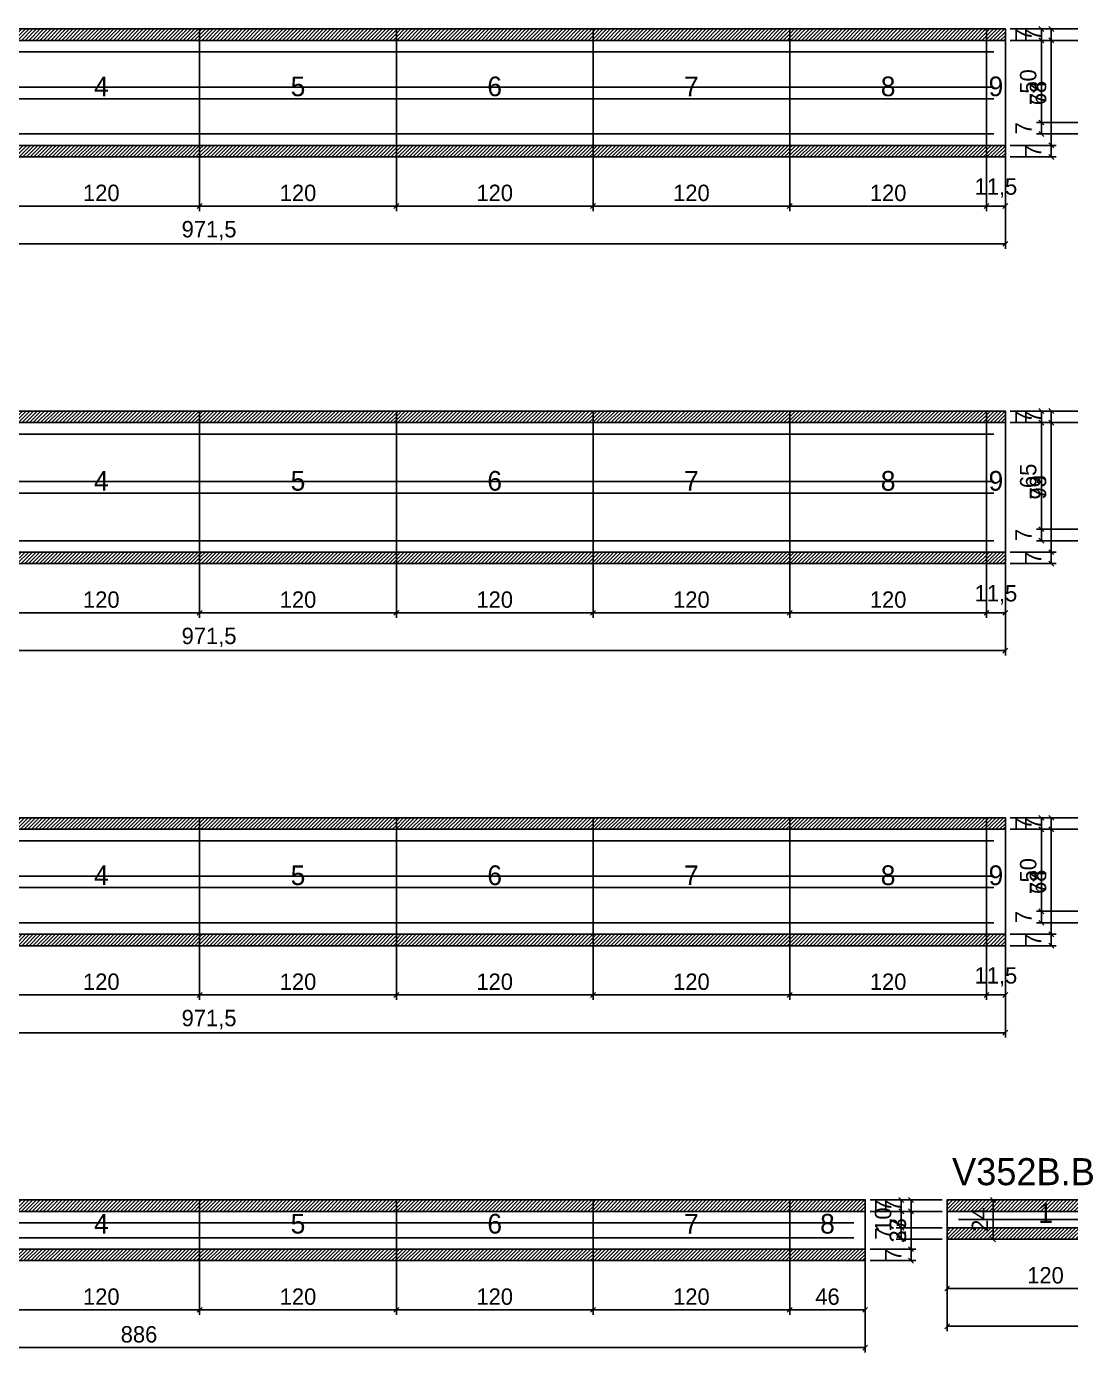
# Model space of a CAD drawing. Extents: x -9000 to 3070, y -16391 to 1250.
# Drawn here: x 582 to 1219, y -800 to 8 of the extents above; entities that cross this region are included whole.
import ezdxf
from ezdxf.enums import TextEntityAlignment as Align

# ---------------------------------------------------------------- set-up
doc = ezdxf.new("R2010")
doc.units = 0
for name, color, linetype in [('5', 5, 'Continuous'), ('COTA', 241, 'Continuous'), ('NOMENCLATURA', 7, 'Continuous'), ('Painéis', 200, 'Continuous'), ('SARR_2.2x5', 40, 'Continuous'), ('SARR_2.2x7', 40, 'Continuous'), ('SCO-___-LAJ', 224, 'Continuous')]:
    doc.layers.add(name, color=color, linetype=linetype)
doc.dimstyles.new('PAINEL', dxfattribs={"dimtxt": 10, "dimasz": 3, "dimexe": 3, "dimexo": 3, "dimgap": 3, "dimtad": 1, "dimblk": 'OBLIQUE', "dimblk1": 'OBLIQUE', "dimcen": 2.5, "dimclrd": 4, "dimclre": 4, "dimclrt": 240, "dimazin": 3, "dimtfac": 1, "dimtmove": 0, "dimatfit": 3})

# ---------------------------------------------------------------- blocks, each defined once
blk = doc.blocks.new('_OBLIQUE')
at = {"color": 0, "linetype": 'BYBLOCK'}
blk.add_line((-0.5, -0.5), (0.5, 0.5), dxfattribs=at)

msp = doc.modelspace()

# ---------------------------------------------------------------- hatches: boundary and pattern name
at = {"layer": 'COTA'}
h = msp.add_hatch(dxfattribs=at)
h.set_pattern_fill('ANSI31', scale=0.5)
h.paths.add_polyline_path([(568, 0), (688, 0), (688, 7), (568, 7)])
h = msp.add_hatch(dxfattribs=at)
h.set_pattern_fill('ANSI31', scale=0.5)
h.paths.add_polyline_path([(688, 0), (808, 0), (808, 7), (688, 7)])
h = msp.add_hatch(dxfattribs=at)
h.set_pattern_fill('ANSI31', scale=0.5)
h.paths.add_polyline_path([(808, 0), (928, 0), (928, 7), (808, 7)])
h = msp.add_hatch(dxfattribs=at)
h.set_pattern_fill('ANSI31', scale=0.5)
h.paths.add_polyline_path([(928, 0), (1048, 0), (1048, 7), (928, 7)])
h = msp.add_hatch(dxfattribs=at)
h.set_pattern_fill('ANSI31', scale=0.5)
h.paths.add_polyline_path([(1048, 0), (1168, 0), (1168, 7), (1048, 7)])
h = msp.add_hatch(dxfattribs=at)
h.set_pattern_fill('ANSI31', scale=0.5)
h.paths.add_polyline_path([(1168, 0), (1179.5, 0), (1179.5, 7), (1168, 7)])
h = msp.add_hatch(dxfattribs=at)
h.set_pattern_fill('ANSI31', scale=0.5)
h.paths.add_polyline_path([(568, -71), (688, -71), (688, -64), (568, -64)])
h = msp.add_hatch(dxfattribs=at)
h.set_pattern_fill('ANSI31', scale=0.5)
h.paths.add_polyline_path([(688, -71), (808, -71), (808, -64), (688, -64)])
h = msp.add_hatch(dxfattribs=at)
h.set_pattern_fill('ANSI31', scale=0.5)
h.paths.add_polyline_path([(808, -71), (928, -71), (928, -64), (808, -64)])
h = msp.add_hatch(dxfattribs=at)
h.set_pattern_fill('ANSI31', scale=0.5)
h.paths.add_polyline_path([(928, -71), (1048, -71), (1048, -64), (928, -64)])
h = msp.add_hatch(dxfattribs=at)
h.set_pattern_fill('ANSI31', scale=0.5)
h.paths.add_polyline_path([(1048, -71), (1168, -71), (1168, -64), (1048, -64)])
h = msp.add_hatch(dxfattribs=at)
h.set_pattern_fill('ANSI31', scale=0.5)
h.paths.add_polyline_path([(1168, -71), (1179.5, -71), (1179.5, -64), (1168, -64)])
h = msp.add_hatch(dxfattribs=at)
h.set_pattern_fill('ANSI31', scale=0.5)
h.paths.add_polyline_path([(568, -233), (688, -233), (688, -226), (568, -226)])
h = msp.add_hatch(dxfattribs=at)
h.set_pattern_fill('ANSI31', scale=0.5)
h.paths.add_polyline_path([(688, -233), (808, -233), (808, -226), (688, -226)])
h = msp.add_hatch(dxfattribs=at)
h.set_pattern_fill('ANSI31', scale=0.5)
h.paths.add_polyline_path([(808, -233), (928, -233), (928, -226), (808, -226)])
h = msp.add_hatch(dxfattribs=at)
h.set_pattern_fill('ANSI31', scale=0.5)
h.paths.add_polyline_path([(928, -233), (1048, -233), (1048, -226), (928, -226)])
h = msp.add_hatch(dxfattribs=at)
h.set_pattern_fill('ANSI31', scale=0.5)
h.paths.add_polyline_path([(1048, -233), (1168, -233), (1168, -226), (1048, -226)])
h = msp.add_hatch(dxfattribs=at)
h.set_pattern_fill('ANSI31', scale=0.5)
h.paths.add_polyline_path([(1168, -233), (1179.5, -233), (1179.5, -226), (1168, -226)])
h = msp.add_hatch(dxfattribs=at)
h.set_pattern_fill('ANSI31', scale=0.5)
h.paths.add_polyline_path([(568, -319), (688, -319), (688, -312), (568, -312)])
h = msp.add_hatch(dxfattribs=at)
h.set_pattern_fill('ANSI31', scale=0.5)
h.paths.add_polyline_path([(688, -319), (808, -319), (808, -312), (688, -312)])
h = msp.add_hatch(dxfattribs=at)
h.set_pattern_fill('ANSI31', scale=0.5)
h.paths.add_polyline_path([(808, -319), (928, -319), (928, -312), (808, -312)])
h = msp.add_hatch(dxfattribs=at)
h.set_pattern_fill('ANSI31', scale=0.5)
h.paths.add_polyline_path([(928, -319), (1048, -319), (1048, -312), (928, -312)])
h = msp.add_hatch(dxfattribs=at)
h.set_pattern_fill('ANSI31', scale=0.5)
h.paths.add_polyline_path([(1048, -319), (1168, -319), (1168, -312), (1048, -312)])
h = msp.add_hatch(dxfattribs=at)
h.set_pattern_fill('ANSI31', scale=0.5)
h.paths.add_polyline_path([(1168, -319), (1179.5, -319), (1179.5, -312), (1168, -312)])
h = msp.add_hatch(dxfattribs=at)
h.set_pattern_fill('ANSI31', scale=0.5)
h.paths.add_polyline_path([(568, -481), (688, -481), (688, -474), (568, -474)])
h = msp.add_hatch(dxfattribs=at)
h.set_pattern_fill('ANSI31', scale=0.5)
h.paths.add_polyline_path([(688, -481), (808, -481), (808, -474), (688, -474)])
h = msp.add_hatch(dxfattribs=at)
h.set_pattern_fill('ANSI31', scale=0.5)
h.paths.add_polyline_path([(808, -481), (928, -481), (928, -474), (808, -474)])
h = msp.add_hatch(dxfattribs=at)
h.set_pattern_fill('ANSI31', scale=0.5)
h.paths.add_polyline_path([(928, -481), (1048, -481), (1048, -474), (928, -474)])
h = msp.add_hatch(dxfattribs=at)
h.set_pattern_fill('ANSI31', scale=0.5)
h.paths.add_polyline_path([(1048, -481), (1168, -481), (1168, -474), (1048, -474)])
h = msp.add_hatch(dxfattribs=at)
h.set_pattern_fill('ANSI31', scale=0.5)
h.paths.add_polyline_path([(1168, -481), (1179.5, -481), (1179.5, -474), (1168, -474)])
h = msp.add_hatch(dxfattribs=at)
h.set_pattern_fill('ANSI31', scale=0.5)
h.paths.add_polyline_path([(568, -552), (688, -552), (688, -545), (568, -545)])
h = msp.add_hatch(dxfattribs=at)
h.set_pattern_fill('ANSI31', scale=0.5)
h.paths.add_polyline_path([(688, -552), (808, -552), (808, -545), (688, -545)])
h = msp.add_hatch(dxfattribs=at)
h.set_pattern_fill('ANSI31', scale=0.5)
h.paths.add_polyline_path([(808, -552), (928, -552), (928, -545), (808, -545)])
h = msp.add_hatch(dxfattribs=at)
h.set_pattern_fill('ANSI31', scale=0.5)
h.paths.add_polyline_path([(928, -552), (1048, -552), (1048, -545), (928, -545)])
h = msp.add_hatch(dxfattribs=at)
h.set_pattern_fill('ANSI31', scale=0.5)
h.paths.add_polyline_path([(1048, -552), (1168, -552), (1168, -545), (1048, -545)])
h = msp.add_hatch(dxfattribs=at)
h.set_pattern_fill('ANSI31', scale=0.5)
h.paths.add_polyline_path([(1168, -552), (1179.5, -552), (1179.5, -545), (1168, -545)])
h = msp.add_hatch(dxfattribs=at)
h.set_pattern_fill('ANSI31', scale=0.5)
h.paths.add_polyline_path([(568, -714), (688, -714), (688, -707), (568, -707)])
h = msp.add_hatch(dxfattribs=at)
h.set_pattern_fill('ANSI31', scale=0.5)
h.paths.add_polyline_path([(688, -714), (808, -714), (808, -707), (688, -707)])
h = msp.add_hatch(dxfattribs=at)
h.set_pattern_fill('ANSI31', scale=0.5)
h.paths.add_polyline_path([(808, -714), (928, -714), (928, -707), (808, -707)])
h = msp.add_hatch(dxfattribs=at)
h.set_pattern_fill('ANSI31', scale=0.5)
h.paths.add_polyline_path([(928, -714), (1048, -714), (1048, -707), (928, -707)])
h = msp.add_hatch(dxfattribs=at)
h.set_pattern_fill('ANSI31', scale=0.5)
h.paths.add_polyline_path([(1048, -714), (1094, -714), (1094, -707), (1048, -707)])
h = msp.add_hatch(dxfattribs=at)
h.set_pattern_fill('ANSI31', scale=0.5)
h.paths.add_polyline_path([(1144, -714), (1264, -714), (1264, -707), (1144, -707)])
h = msp.add_hatch(dxfattribs=at)
h.set_pattern_fill('ANSI31', scale=0.5)
h.paths.add_polyline_path([(1144, -731), (1264, -731), (1264, -724), (1144, -724)])
h = msp.add_hatch(dxfattribs=at)
h.set_pattern_fill('ANSI31', scale=0.5)
h.paths.add_polyline_path([(568, -744), (688, -744), (688, -737), (568, -737)])
h = msp.add_hatch(dxfattribs=at)
h.set_pattern_fill('ANSI31', scale=0.5)
h.paths.add_polyline_path([(688, -744), (808, -744), (808, -737), (688, -737)])
h = msp.add_hatch(dxfattribs=at)
h.set_pattern_fill('ANSI31', scale=0.5)
h.paths.add_polyline_path([(808, -744), (928, -744), (928, -737), (808, -737)])
h = msp.add_hatch(dxfattribs=at)
h.set_pattern_fill('ANSI31', scale=0.5)
h.paths.add_polyline_path([(928, -744), (1048, -744), (1048, -737), (928, -737)])
h = msp.add_hatch(dxfattribs=at)
h.set_pattern_fill('ANSI31', scale=0.5)
h.paths.add_polyline_path([(1048, -744), (1094, -744), (1094, -737), (1048, -737)])

# ---------------------------------------------------------------- linework, layer by layer
at = {"layer": 'Painéis'}
for p, q in [((568, 0), (688, 0)), ((688, -64), (688, 0)), ((688, -64), (688, 0)), ((688, 0), (808, 0)), ((688, -64), (688, 0)), ((808, -64), (808, 0)), ((808, -64), (808, 0)), ((808, 0), (928, 0)), ((808, -64), (808, 0)), ((928, -64), (928, 0)), ((928, -64), (928, 0)), ((928, 0), (1048, 0)), ((928, -64), (928, 0)), ((1048, -64), (1048, 0)), ((1048, -64), (1048, 0)), ((1048, 0), (1168, 0)), ((1048, -64), (1048, 0)), ((1168, -64), (1168, 0)), ((1168, -64), (1168, 0)), ((1168, 0), (1179.5, 0)), ((1168, -64), (1168, 0)), ((1179.5, -64), (1179.5, 0)), ((568, -64), (688, -64)), ((688, -64), (808, -64)), ((808, -64), (928, -64)), ((928, -64), (1048, -64)), ((1048, -64), (1168, -64)), ((1168, -64), (1179.5, -64)), ((568, -233), (688, -233)), ((688, -312), (688, -233)), ((688, -312), (688, -233)), ((688, -233), (808, -233)), ((688, -312), (688, -233)), ((808, -312), (808, -233)), ((808, -312), (808, -233)), ((808, -233), (928, -233)), ((808, -312), (808, -233)), ((928, -312), (928, -233)), ((928, -312), (928, -233)), ((928, -233), (1048, -233)), ((928, -312), (928, -233)), ((1048, -312), (1048, -233)), ((1048, -312), (1048, -233)), ((1048, -233), (1168, -233)), ((1048, -312), (1048, -233)), ((1168, -312), (1168, -233)), ((1168, -312), (1168, -233)), ((1168, -233), (1179.5, -233)), ((1168, -312), (1168, -233)), ((1179.5, -312), (1179.5, -233)), ((568, -312), (688, -312)), ((688, -312), (808, -312)), ((808, -312), (928, -312)), ((928, -312), (1048, -312)), ((1048, -312), (1168, -312)), ((1168, -312), (1179.5, -312)), ((568, -481), (688, -481)), ((688, -545), (688, -481)), ((688, -545), (688, -481)), ((688, -481), (808, -481)), ((688, -545), (688, -481)), ((808, -545), (808, -481)), ((808, -545), (808, -481)), ((808, -481), (928, -481)), ((808, -545), (808, -481)), ((928, -545), (928, -481)), ((928, -545), (928, -481)), ((928, -481), (1048, -481)), ((928, -545), (928, -481)), ((1048, -545), (1048, -481)), ((1048, -545), (1048, -481)), ((1048, -481), (1168, -481)), ((1048, -545), (1048, -481)), ((1168, -545), (1168, -481)), ((1168, -545), (1168, -481)), ((1168, -481), (1179.5, -481)), ((1168, -545), (1168, -481)), ((1179.5, -545), (1179.5, -481)), ((568, -545), (688, -545)), ((688, -545), (808, -545)), ((808, -545), (928, -545)), ((928, -545), (1048, -545)), ((1048, -545), (1168, -545)), ((1168, -545), (1179.5, -545)), ((568, -714), (688, -714)), ((688, -737), (688, -714)), ((688, -737), (688, -714)), ((688, -714), (808, -714)), ((688, -737), (688, -714)), ((808, -737), (808, -714)), ((808, -737), (808, -714)), ((808, -714), (928, -714)), ((808, -737), (808, -714)), ((928, -737), (928, -714)), ((928, -737), (928, -714)), ((928, -714), (1048, -714)), ((928, -737), (928, -714)), ((1048, -737), (1048, -714)), ((1048, -737), (1048, -714)), ((1048, -714), (1094, -714)), ((1048, -737), (1048, -714)), ((1094, -737), (1094, -714)), ((1144, -714), (1264, -714)), ((1144, -724), (1144, -714)), ((1144, -724), (1264, -724)), ((568, -737), (688, -737)), ((688, -737), (808, -737)), ((808, -737), (928, -737)), ((928, -737), (1048, -737)), ((1048, -737), (1094, -737))]:
    msp.add_line(p, q, dxfattribs=at)
at = {"layer": 'SARR_2.2x5'}
msp.add_lwpolyline([(1151, -719), (1264, -719)], dxfattribs=at)
msp.add_lwpolyline([(1151, -719), (1264, -719)], dxfattribs=at)
at = {"layer": 'SARR_2.2x7'}
for points in [[(568, -7), (688, -7)], [(568, -7), (688, -7)], [(688, -7), (808, -7)], [(688, -7), (808, -7)], [(808, -7), (928, -7)], [(808, -7), (928, -7)], [(928, -7), (1048, -7)], [(928, -7), (1048, -7)], [(1048, -7), (1168, -7)], [(1048, -7), (1168, -7)], [(1168, -7), (1172.5, -7)], [(1168, -7), (1172.5, -7)], [(568, -28.5), (688, -28.5)], [(568, -28.5), (688, -28.5)], [(688, -28.5), (808, -28.5)], [(688, -28.5), (808, -28.5)], [(808, -28.5), (928, -28.5)], [(808, -28.5), (928, -28.5)], [(928, -28.5), (1048, -28.5)], [(928, -28.5), (1048, -28.5)], [(1048, -28.5), (1168, -28.5)], [(1048, -28.5), (1168, -28.5)], [(1168, -28.5), (1172.5, -28.5)], [(1168, -28.5), (1172.5, -28.5)], [(568, -35.5), (688, -35.5)], [(568, -35.5), (688, -35.5)], [(688, -35.5), (808, -35.5)], [(688, -35.5), (808, -35.5)], [(808, -35.5), (928, -35.5)], [(808, -35.5), (928, -35.5)], [(928, -35.5), (1048, -35.5)], [(928, -35.5), (1048, -35.5)], [(1048, -35.5), (1168, -35.5)], [(1048, -35.5), (1168, -35.5)], [(1168, -35.5), (1172.5, -35.5)], [(1168, -35.5), (1172.5, -35.5)], [(568, -57), (688, -57)], [(568, -57), (688, -57)], [(688, -57), (808, -57)], [(688, -57), (808, -57)], [(808, -57), (928, -57)], [(808, -57), (928, -57)], [(928, -57), (1048, -57)], [(928, -57), (1048, -57)], [(1048, -57), (1168, -57)], [(1048, -57), (1168, -57)], [(1168, -57), (1172.5, -57)], [(1168, -57), (1172.5, -57)], [(568, -240), (688, -240)], [(568, -240), (688, -240)], [(688, -240), (808, -240)], [(688, -240), (808, -240)], [(808, -240), (928, -240)], [(808, -240), (928, -240)], [(928, -240), (1048, -240)], [(928, -240), (1048, -240)], [(1048, -240), (1168, -240)], [(1048, -240), (1168, -240)], [(1168, -240), (1172.5, -240)], [(1168, -240), (1172.5, -240)], [(568, -269), (688, -269)], [(568, -269), (688, -269)], [(688, -269), (808, -269)], [(688, -269), (808, -269)], [(808, -269), (928, -269)], [(808, -269), (928, -269)], [(928, -269), (1048, -269)], [(928, -269), (1048, -269)], [(1048, -269), (1168, -269)], [(1048, -269), (1168, -269)], [(1168, -269), (1172.5, -269)], [(1168, -269), (1172.5, -269)], [(568, -276), (688, -276)], [(568, -276), (688, -276)], [(688, -276), (808, -276)], [(688, -276), (808, -276)], [(808, -276), (928, -276)], [(808, -276), (928, -276)], [(928, -276), (1048, -276)], [(928, -276), (1048, -276)], [(1048, -276), (1168, -276)], [(1048, -276), (1168, -276)], [(1168, -276), (1172.5, -276)], [(1168, -276), (1172.5, -276)], [(568, -305), (688, -305)], [(568, -305), (688, -305)], [(688, -305), (808, -305)], [(688, -305), (808, -305)], [(808, -305), (928, -305)], [(808, -305), (928, -305)], [(928, -305), (1048, -305)], [(928, -305), (1048, -305)], [(1048, -305), (1168, -305)], [(1048, -305), (1168, -305)], [(1168, -305), (1172.5, -305)], [(1168, -305), (1172.5, -305)], [(568, -488), (688, -488)], [(568, -488), (688, -488)], [(688, -488), (808, -488)], [(688, -488), (808, -488)], [(808, -488), (928, -488)], [(808, -488), (928, -488)], [(928, -488), (1048, -488)], [(928, -488), (1048, -488)], [(1048, -488), (1168, -488)], [(1048, -488), (1168, -488)], [(1168, -488), (1172.5, -488)], [(1168, -488), (1172.5, -488)], [(568, -509.5), (688, -509.5)], [(568, -509.5), (688, -509.5)], [(568, -516.5), (688, -516.5)], [(568, -516.5), (688, -516.5)], [(688, -509.5), (808, -509.5)], [(688, -509.5), (808, -509.5)], [(688, -516.5), (808, -516.5)], [(688, -516.5), (808, -516.5)], [(808, -509.5), (928, -509.5)], [(808, -509.5), (928, -509.5)], [(808, -516.5), (928, -516.5)], [(808, -516.5), (928, -516.5)], [(928, -509.5), (1048, -509.5)], [(928, -509.5), (1048, -509.5)], [(928, -516.5), (1048, -516.5)], [(928, -516.5), (1048, -516.5)], [(1048, -509.5), (1168, -509.5)], [(1048, -509.5), (1168, -509.5)], [(1048, -516.5), (1168, -516.5)], [(1048, -516.5), (1168, -516.5)], [(1168, -509.5), (1172.5, -509.5)], [(1168, -509.5), (1172.5, -509.5)], [(1168, -516.5), (1172.5, -516.5)], [(1168, -516.5), (1172.5, -516.5)], [(568, -538), (688, -538)], [(568, -538), (688, -538)], [(688, -538), (808, -538)], [(688, -538), (808, -538)], [(808, -538), (928, -538)], [(808, -538), (928, -538)], [(928, -538), (1048, -538)], [(928, -538), (1048, -538)], [(1048, -538), (1168, -538)], [(1048, -538), (1168, -538)], [(1168, -538), (1172.5, -538)], [(1168, -538), (1172.5, -538)], [(568, -721), (688, -721)], [(568, -721), (688, -721)], [(688, -721), (808, -721)], [(688, -721), (808, -721)], [(808, -721), (928, -721)], [(808, -721), (928, -721)], [(928, -721), (1048, -721)], [(928, -721), (1048, -721)], [(1048, -721), (1087, -721)], [(1048, -721), (1087, -721)], [(568, -730), (688, -730)], [(568, -730), (688, -730)], [(688, -730), (808, -730)], [(688, -730), (808, -730)], [(808, -730), (928, -730)], [(808, -730), (928, -730)], [(928, -730), (1048, -730)], [(928, -730), (1048, -730)], [(1048, -730), (1087, -730)], [(1048, -730), (1087, -730)]]:
    msp.add_lwpolyline(points, dxfattribs=at)
at = {"layer": 'SCO-___-LAJ'}
for points in [[(568, 0), (688, 0), (688, 7), (568, 7)], [(688, 0), (808, 0), (808, 7), (688, 7)], [(808, 0), (928, 0), (928, 7), (808, 7)], [(928, 0), (1048, 0), (1048, 7), (928, 7)], [(1048, 0), (1168, 0), (1168, 7), (1048, 7)], [(1168, 0), (1179.5, 0), (1179.5, 7), (1168, 7)], [(568, -71), (688, -71), (688, -64), (568, -64)], [(688, -71), (808, -71), (808, -64), (688, -64)], [(808, -71), (928, -71), (928, -64), (808, -64)], [(928, -71), (1048, -71), (1048, -64), (928, -64)], [(1048, -71), (1168, -71), (1168, -64), (1048, -64)], [(1168, -71), (1179.5, -71), (1179.5, -64), (1168, -64)], [(568, -233), (688, -233), (688, -226), (568, -226)], [(688, -233), (808, -233), (808, -226), (688, -226)], [(808, -233), (928, -233), (928, -226), (808, -226)], [(928, -233), (1048, -233), (1048, -226), (928, -226)], [(1048, -233), (1168, -233), (1168, -226), (1048, -226)], [(1168, -233), (1179.5, -233), (1179.5, -226), (1168, -226)], [(568, -319), (688, -319), (688, -312), (568, -312)], [(688, -319), (808, -319), (808, -312), (688, -312)], [(808, -319), (928, -319), (928, -312), (808, -312)], [(928, -319), (1048, -319), (1048, -312), (928, -312)], [(1048, -319), (1168, -319), (1168, -312), (1048, -312)], [(1168, -319), (1179.5, -319), (1179.5, -312), (1168, -312)], [(568, -481), (688, -481), (688, -474), (568, -474)], [(688, -481), (808, -481), (808, -474), (688, -474)], [(808, -481), (928, -481), (928, -474), (808, -474)], [(928, -481), (1048, -481), (1048, -474), (928, -474)], [(1048, -481), (1168, -481), (1168, -474), (1048, -474)], [(1168, -481), (1179.5, -481), (1179.5, -474), (1168, -474)], [(568, -552), (688, -552), (688, -545), (568, -545)], [(688, -552), (808, -552), (808, -545), (688, -545)], [(808, -552), (928, -552), (928, -545), (808, -545)], [(928, -552), (1048, -552), (1048, -545), (928, -545)], [(1048, -552), (1168, -552), (1168, -545), (1048, -545)], [(1168, -552), (1179.5, -552), (1179.5, -545), (1168, -545)], [(568, -714), (688, -714), (688, -707), (568, -707)], [(688, -714), (808, -714), (808, -707), (688, -707)], [(808, -714), (928, -714), (928, -707), (808, -707)], [(928, -714), (1048, -714), (1048, -707), (928, -707)], [(1048, -714), (1094, -714), (1094, -707), (1048, -707)], [(1144, -714), (1264, -714), (1264, -707), (1144, -707)], [(1144, -731), (1264, -731), (1264, -724), (1144, -724)], [(568, -744), (688, -744), (688, -737), (568, -737)], [(688, -744), (808, -744), (808, -737), (688, -737)], [(808, -744), (928, -744), (928, -737), (808, -737)], [(928, -744), (1048, -744), (1048, -737), (928, -737)], [(1048, -744), (1094, -744), (1094, -737), (1048, -737)]]:
    msp.add_lwpolyline(points, close=True, dxfattribs=at)

# ---------------------------------------------------------------- texts
at = {"layer": '5'}
for s, p in [('4', (628, -28)), ('5', (748, -28)), ('6', (868, -28)), ('7', (988, -28)), ('8', (1108, -28)), ('9', (1173.75, -28)), ('4', (628, -268.5)), ('5', (748, -268.5)), ('6', (868, -268.5)), ('7', (988, -268.5)), ('8', (1108, -268.5)), ('9', (1173.75, -268.5)), ('4', (628, -509)), ('5', (748, -509)), ('6', (868, -509)), ('7', (988, -509)), ('8', (1108, -509)), ('9', (1173.75, -509)), ('1', (1204, -715)), ('4', (628, -721.5)), ('5', (748, -721.5)), ('6', (868, -721.5)), ('7', (988, -721.5)), ('8', (1071, -721.5))]:
    msp.add_text(s, height=12, dxfattribs=at).set_placement(p, align=Align.MIDDLE_CENTER)
at = {"layer": 'NOMENCLATURA'}
msp.add_text('V352B.B', height=16.5, dxfattribs=at).set_placement((1147, -698))

# ---------------------------------------------------------------- dimensions: what is measured, and where the dimension line sits
at = {"layer": 'COTA'}
for base, p1, p2 in [((1207.5, -71), (1179.5, -71), (1179.5, 7)), ((1207.5, 0), (1179.5, 0), (1179.5, 7)), ((1201.5, 0), (1229.5, 0), (1229.5, 7)), ((1207.5, -64), (1179.5, -64), (1179.5, 0)), ((1201.5, -50), (1229.5, -50), (1229.5, 0)), ((1201.5, -57), (1229.5, -57), (1229.5, -50)), ((1207.5, -71), (1179.5, -71), (1179.5, -64)), ((1207.5, -319), (1179.5, -319), (1179.5, -226)), ((1207.5, -233), (1179.5, -233), (1179.5, -226)), ((1201.5, -233), (1229.5, -233), (1229.5, -226)), ((1207.5, -312), (1179.5, -312), (1179.5, -233)), ((1201.5, -298), (1229.5, -298), (1229.5, -233)), ((1201.5, -305), (1229.5, -305), (1229.5, -298)), ((1207.5, -319), (1179.5, -319), (1179.5, -312)), ((1207.5, -552), (1179.5, -552), (1179.5, -474)), ((1207.5, -481), (1179.5, -481), (1179.5, -474)), ((1201.5, -481), (1229.5, -481), (1229.5, -474)), ((1207.5, -545), (1179.5, -545), (1179.5, -481)), ((1201.5, -531), (1229.5, -531), (1229.5, -481)), ((1201.5, -538), (1229.5, -538), (1229.5, -531)), ((1207.5, -552), (1179.5, -552), (1179.5, -545)), ((1122, -744), (1094, -744), (1094, -707)), ((1122, -714), (1094, -714), (1094, -707)), ((1116, -714), (1144, -714), (1144, -707)), ((1116, -724), (1144, -724), (1144, -714)), ((1172, -731), (1144, -731), (1144, -707)), ((1122, -737), (1094, -737), (1094, -714)), ((1116, -731), (1144, -731), (1144, -724)), ((1122, -744), (1094, -744), (1094, -737))]:
    msp.add_linear_dim(base=base, p1=p1, p2=p2, angle=90, dimstyle='PAINEL', dxfattribs=at).render()
for base, p1, p2 in [((208, -124), (208, -64), (1179.5, -64)), ((568, -101), (568, -64), (688, -64)), ((688, -101), (688, -64), (808, -64)), ((808, -101), (808, -64), (928, -64)), ((928, -101), (928, -64), (1048, -64)), ((1048, -101), (1048, -64), (1168, -64)), ((1168, -101), (1168, -64), (1179.5, -64)), ((208, -372), (208, -312), (1179.5, -312)), ((568, -349), (568, -312), (688, -312)), ((688, -349), (688, -312), (808, -312)), ((808, -349), (808, -312), (928, -312)), ((928, -349), (928, -312), (1048, -312)), ((1048, -349), (1048, -312), (1168, -312)), ((1168, -349), (1168, -312), (1179.5, -312)), ((208, -605), (208, -545), (1179.5, -545)), ((568, -582), (568, -545), (688, -545)), ((688, -582), (688, -545), (808, -545)), ((808, -582), (808, -545), (928, -545)), ((928, -582), (928, -545), (1048, -545)), ((1048, -582), (1048, -545), (1168, -545)), ((1168, -582), (1168, -545), (1179.5, -545)), ((1144, -761), (1144, -724), (1264, -724)), ((1144, -784), (1144, -724), (2030, -724)), ((208, -797), (208, -737), (1094, -737)), ((568, -774), (568, -737), (688, -737)), ((688, -774), (688, -737), (808, -737)), ((808, -774), (808, -737), (928, -737)), ((928, -774), (928, -737), (1048, -737)), ((1048, -774), (1048, -737), (1094, -737))]:
    msp.add_linear_dim(base=base, p1=p1, p2=p2, dimstyle='PAINEL', dxfattribs=at).render()

doc.saveas('drawing.dxf')
